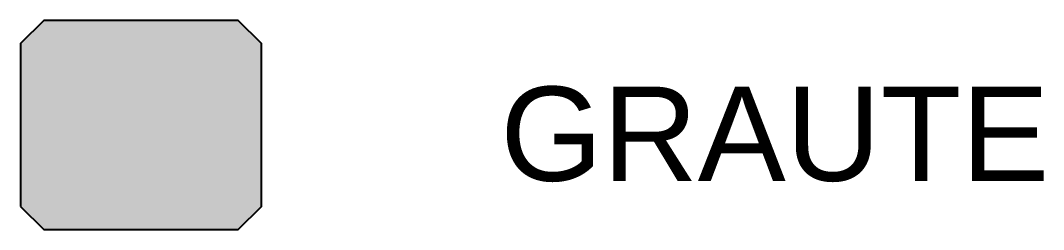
# Model space of a CAD drawing. Extents: x 0 to 119, y 0 to 84.
# Drawn here: x 47.058 to 49.01, y 36.222 to 36.622 of the extents above; entities that cross this region are included whole.
import ezdxf

# ---------------------------------------------------------------- set-up
doc = ezdxf.new("R2010")
doc.units = 0
doc.header["$MEASUREMENT"] = 0
doc.layers.add('3', color=7, linetype='CONTINUOUS')
doc.layers.add('9', color=8, linetype='CONTINUOUS')
doc.styles.add('TQS_ARIAL', font='arial.ttf')

msp = doc.modelspace()

# ---------------------------------------------------------------- linework, layer by layer
at = {"layer": '9', "color": 8, "linetype": 'Continuous'}
msp.add_lwpolyline([(47.057677, 36.266009), (47.102122, 36.221565), (47.473233, 36.221565), (47.517677, 36.266009), (47.517677, 36.57712), (47.473232, 36.621565), (47.102121, 36.621564), (47.057677, 36.57712), (47.057677, 36.266009)], dxfattribs=at)
for points in [[(47.057677, 36.266009), (47.517677, 36.57712), (47.473232, 36.621565)], [(47.057677, 36.266009), (47.473232, 36.621565), (47.102121, 36.621564)], [(47.057677, 36.266009), (47.102121, 36.621564), (47.057677, 36.57712)], [(47.057677, 36.266009), (47.517677, 36.266009), (47.517677, 36.57712)], [(47.057677, 36.266009), (47.057677, 36.57712), (47.057677, 36.266009)], [(47.057677, 36.266009), (47.102122, 36.221565), (47.473233, 36.221565)], [(47.057677, 36.266009), (47.473233, 36.221565), (47.517677, 36.266009)]]:
    msp.add_solid(points, dxfattribs=at)

# ---------------------------------------------------------------- texts
at = {"layer": '3', "color": 7, "linetype": 'Continuous', "style": 'TQS_ARIAL'}
msp.add_text('GRAUTE', height=0.18, rotation=0.00005, dxfattribs=at).set_placement((47.97326, 36.314771))

doc.saveas('drawing.dxf')
